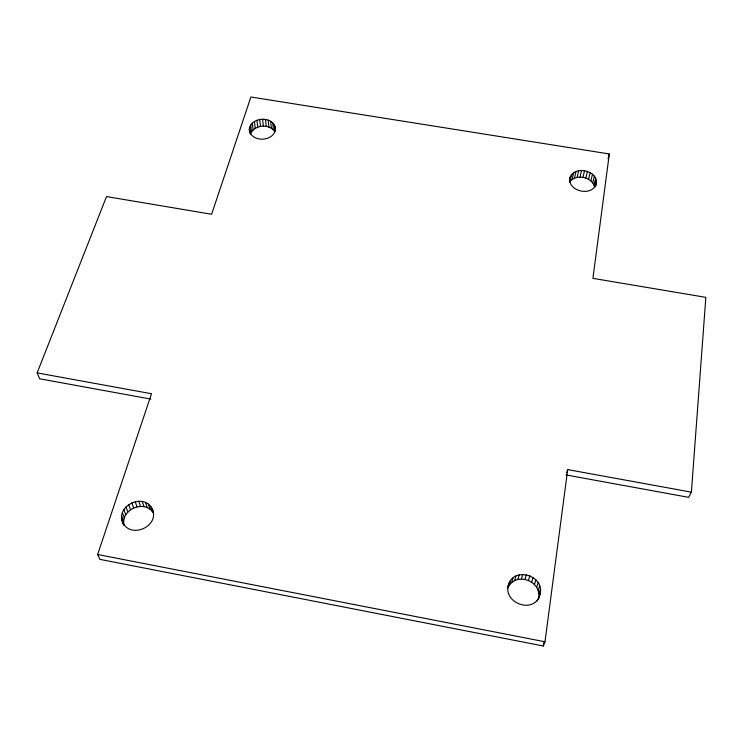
<?xml version="1.0" encoding="UTF-8"?>
<svg xmlns="http://www.w3.org/2000/svg" width="743" height="743" viewBox="0 0 743 743"><rect width="100%" height="100%" fill="white"/><g stroke="black" fill="none" stroke-linecap="round" stroke-linejoin="round"><path stroke-width="1.11" d="M509.401 585.085C518.595 572.212 541.285 582.02 538.805 597.446C549.272 575.992 510.692 563.723 507.748 588.038L509.401 585.085L510.701 580.432M565.98 474.935L688.65 497.346L691.389 492.145L705.85 297.349L592.914 278.356L609.316 153.968L250.893 96.999L211.616 214.253L106.509 196.579L37.15 372.893L39.695 378.791L150.885 399.102M37.15 372.893L151.498 393.734L97.639 554.51L99.887 559.358L543.347 646.001L544.981 641.776L567.689 469.595L691.389 492.145M543.347 646.001L543.802 642.565M249.304 129.338C250.716 116.354 274.26 115.583 275.477 128.985C274.223 142.108 250.354 142.879 249.304 129.338L249.694 132.793M123.96 525.422C111.849 505.881 147.523 489.776 153.402 512.159M121.843 519.311L123.849 524.372C121.165 508.741 145.6 499.268 153.532 513.32M569.463 180.958C570.15 163.404 602.118 169.989 595.561 186.354M569.398 182.537L571.766 174.484M570.262 181.199L572.119 179.527L573.633 172.803M572.119 179.527L574.441 178.255L575.974 171.522M574.441 178.255L577.107 177.447L578.658 170.714M577.107 177.447L579.995 177.14L581.574 170.407M579.995 177.14L582.958 177.354L584.555 170.63M596.378 180.66L594.697 187.357C593.88 182.824 590.007 179.565 585.846 178.079L587.462 171.354M588.521 179.286L590.156 172.562M590.852 180.893L592.496 174.178M592.71 182.843L594.381 176.137M594.019 185.035L595.691 178.329M608.062 158.816L609.316 153.968M538.564 598.932L540.375 592.877M509.029 583.404C501.256 601.644 532.137 614.87 539.502 596.202M511.723 582.605L513.041 577.933M514.593 580.72L515.939 576.029M596.397 183.01C593.146 197.796 565.451 191.295 570.457 176.49M517.871 579.512L519.236 574.822M521.382 579.048L522.784 574.348M524.976 579.345L526.406 574.655M528.459 580.394L529.917 575.714M531.663 582.14L533.149 577.469M566.668 472.799L567.689 469.595M534.431 584.509L535.944 579.846M536.622 587.369L538.155 582.726M538.127 590.583L539.678 585.967M538.87 594.001L540.43 589.413M537.245 601.031L537.858 599.22M274.26 124.685L274.854 131.595C269.189 123.422 254.255 124.675 250.475 134.028L249.704 127.118M97.639 554.51L544.981 641.776M582.958 177.354L585.846 178.079M122.762 522.394C130.629 539.409 159.912 526.276 152.352 509.085M121.722 516.06L123.719 521.149M122.391 512.8L124.387 517.908M123.821 509.698L125.799 514.825M125.929 506.902L127.889 512.048M128.623 504.562L130.554 509.717M131.752 502.77L133.666 507.933M135.18 501.627L137.056 506.81M138.718 501.191L140.566 506.373M142.201 501.479L144.021 506.652M145.461 502.482L147.253 507.645M148.321 504.135L150.095 509.299M150.662 506.373L152.417 511.518M250.744 125L251.496 131.91M252.351 123.097L253.103 130.016M254.468 121.499L255.193 128.428M256.967 120.292L257.682 127.211M259.744 119.521L260.431 126.449M262.641 119.233L263.319 126.161M265.53 119.437L266.189 126.375M268.269 120.134L268.901 127.062M270.712 121.276L271.325 128.205M272.746 122.818L273.35 129.737M275.189 126.774L275.477 130.22"/></g></svg>
